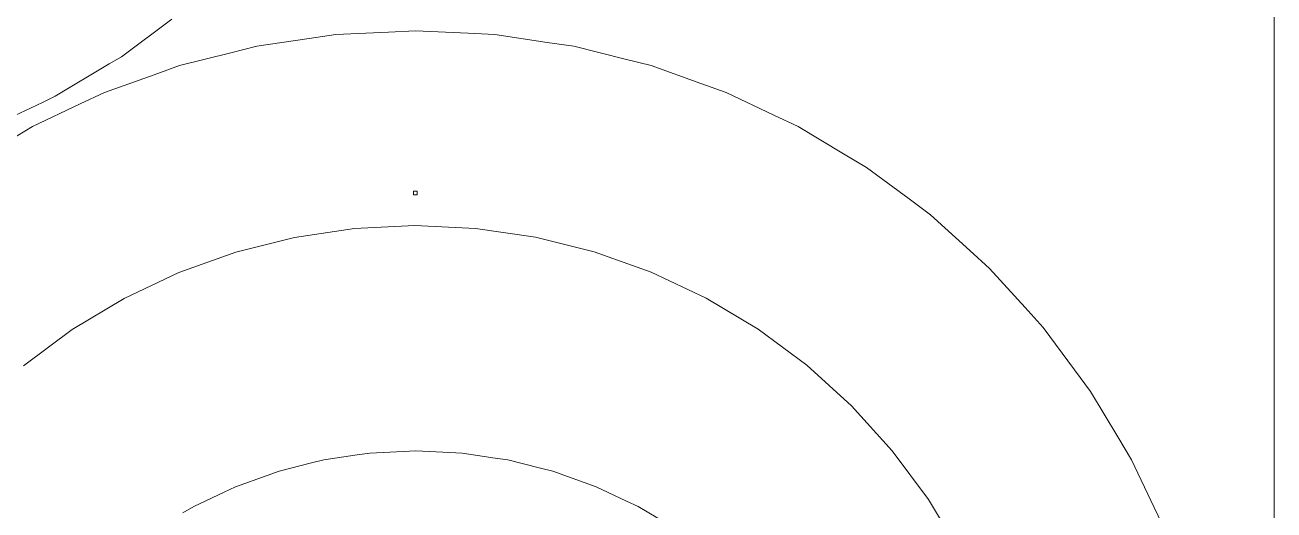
# Model space of a CAD drawing. Header units: centimetres. Extents: x -214 to 137, y -175 to 4.
# Drawn here: x 117.16 to 136.71, y -137.14 to -129.54 of the extents above; entities that cross this region are included whole.
import ezdxf

# ---------------------------------------------------------------- set-up
doc = ezdxf.new("R2010")
doc.units = ezdxf.units.CM
doc.header["$MEASUREMENT"] = 0
doc.layers.add('layer 1', color=7, linetype='Continuous')

msp = doc.modelspace()

# ---------------------------------------------------------------- linework, layer by layer
at = {"layer": 'layer 1', "color": 5, "lineweight": 9}
for points in [[(136.71429, -175.16373), (136.71429, -175.16373), (136.71429, -75.16373), (136.71429, -75.16373)], [(118.66625, -130.04178), (118.66625, -130.04178), (119.45741, -129.45502), (119.45741, -129.45502)], [(122.84887, -129.65508), (122.84887, -129.65508), (122.02257, -129.69567), (122.02257, -129.69567)], [(123.26908, -129.63444), (123.26908, -129.63444), (122.84887, -129.65508), (122.84887, -129.65508)], [(124.09544, -129.67504), (124.09544, -129.67504), (123.26908, -129.63444), (123.26908, -129.63444)], [(121.6064, -129.75741), (121.6064, -129.75741), (120.78806, -129.8788), (120.78806, -129.8788)], [(122.02257, -129.69567), (122.02257, -129.69567), (121.6064, -129.75741), (121.6064, -129.75741)], [(124.51568, -129.69568), (124.51568, -129.69568), (124.09544, -129.67504), (124.09544, -129.67504)], [(125.33402, -129.81708), (125.33402, -129.81708), (124.51568, -129.69568), (124.51568, -129.69568)], [(125.75018, -129.87882), (125.75018, -129.87882), (125.33402, -129.81708), (125.33402, -129.81708)], [(118.47571, -130.15599), (118.47571, -130.15599), (118.66625, -130.04178), (118.66625, -130.04178)], [(120.37995, -129.98103), (120.37995, -129.98103), (119.57744, -130.18204), (119.57744, -130.18204)], [(120.78806, -129.8788), (120.78806, -129.8788), (120.37995, -129.98103), (120.37995, -129.98103)], [(126.55269, -130.07984), (126.55269, -130.07984), (125.75018, -129.87882), (125.75018, -129.87882)], [(117.63084, -130.66237), (117.63084, -130.66237), (118.47571, -130.15599), (118.47571, -130.15599)], [(119.57744, -130.18204), (119.57744, -130.18204), (119.18132, -130.32378), (119.18132, -130.32378)], [(126.96079, -130.18207), (126.96079, -130.18207), (126.55269, -130.07984), (126.55269, -130.07984)], [(127.73973, -130.46078), (127.73973, -130.46078), (126.96079, -130.18207), (126.96079, -130.18207)], [(119.18132, -130.32378), (119.18132, -130.32378), (118.40238, -130.60249), (118.40238, -130.60249)], [(118.40238, -130.60249), (118.40238, -130.60249), (118.02206, -130.78237), (118.02206, -130.78237)], [(128.13585, -130.60252), (128.13585, -130.60252), (127.73973, -130.46078), (127.73973, -130.46078)], [(128.88371, -130.95624), (128.88371, -130.95624), (128.13585, -130.60252), (128.13585, -130.60252)], [(116.53959, -131.17849), (116.53959, -131.17849), (117.43002, -130.75735), (117.43002, -130.75735)], [(118.02206, -130.78237), (118.02206, -130.78237), (117.27419, -131.13608), (117.27419, -131.13608)], [(117.43002, -130.75735), (117.43002, -130.75735), (117.63084, -130.66237), (117.63084, -130.66237)], [(129.26404, -131.13612), (129.26404, -131.13612), (128.88371, -130.95624), (128.88371, -130.95624)], [(117.27419, -131.13608), (117.27419, -131.13608), (116.91333, -131.35237), (116.91333, -131.35237)], [(129.97363, -131.56144), (129.97363, -131.56144), (129.26404, -131.13612), (129.26404, -131.13612)], [(130.33449, -131.77773), (130.33449, -131.77773), (129.97363, -131.56144), (129.97363, -131.56144)], [(130.99898, -132.27055), (130.99898, -132.27055), (130.33449, -131.77773), (130.33449, -131.77773)], [(123.29766, -132.14933), (123.29766, -132.14933), (123.24051, -132.14933), (123.24051, -132.14933)], [(123.24051, -132.14933), (123.24051, -132.14933), (123.24051, -132.20648), (123.24051, -132.20648)], [(123.24051, -132.20648), (123.24051, -132.20648), (123.29766, -132.20648), (123.29766, -132.20648)], [(123.29766, -132.20648), (123.29766, -132.20648), (123.29766, -132.14933), (123.29766, -132.14933)], [(131.3369, -132.52117), (131.3369, -132.52117), (130.99898, -132.27055), (130.99898, -132.27055)], [(131.94988, -133.07676), (131.94988, -133.07676), (131.3369, -132.52117), (131.3369, -132.52117)], [(121.37762, -132.87214), (121.37762, -132.87214), (122.3159, -132.73238), (122.3159, -132.73238)], [(122.3159, -132.73238), (122.3159, -132.73238), (123.26335, -132.68527), (123.26335, -132.68527)], [(123.26335, -132.68527), (123.26335, -132.68527), (124.21092, -132.73127), (124.21092, -132.73127)], [(124.21092, -132.73127), (124.21092, -132.73127), (125.14936, -132.86991), (125.14936, -132.86991)], [(120.45756, -133.10317), (120.45756, -133.10317), (121.37762, -132.87214), (121.37762, -132.87214)], [(125.14936, -132.86991), (125.14936, -132.86991), (126.06968, -133.09986), (126.06968, -133.09986)], [(119.56459, -133.42329), (119.56459, -133.42329), (120.45756, -133.10317), (120.45756, -133.10317)], [(126.06968, -133.09986), (126.06968, -133.09986), (126.96303, -133.41892), (126.96303, -133.41892)], [(132.26161, -133.3593), (132.26161, -133.3593), (131.94988, -133.07676), (131.94988, -133.07676)], [(132.81719, -133.97229), (132.81719, -133.97229), (132.26161, -133.3593), (132.26161, -133.3593)], [(118.70729, -133.82938), (118.70729, -133.82938), (119.56459, -133.42329), (119.56459, -133.42329)], [(126.96303, -133.41892), (126.96303, -133.41892), (127.82081, -133.824), (127.82081, -133.824)], [(117.89392, -134.31755), (117.89392, -134.31755), (118.70729, -133.82938), (118.70729, -133.82938)], [(127.82081, -133.824), (127.82081, -133.824), (128.63475, -134.31121), (128.63475, -134.31121)], [(133.09972, -134.28402), (133.09972, -134.28402), (132.81719, -133.97229), (132.81719, -133.97229)], [(117.13231, -134.8831), (117.13231, -134.8831), (117.89392, -134.31755), (117.89392, -134.31755)], [(128.63475, -134.31121), (128.63475, -134.31121), (129.39703, -134.87585), (129.39703, -134.87585)], [(133.59254, -134.94852), (133.59254, -134.94852), (133.09972, -134.28402), (133.09972, -134.28402)], [(129.39703, -134.87585), (129.39703, -134.87585), (130.10029, -135.5125), (130.10029, -135.5125)], [(133.84316, -135.28644), (133.84316, -135.28644), (133.59254, -134.94852), (133.59254, -134.94852)], [(134.26847, -135.99603), (134.26847, -135.99603), (133.84316, -135.28644), (133.84316, -135.28644)], [(130.10029, -135.5125), (130.10029, -135.5125), (130.73776, -136.215), (130.73776, -136.215)], [(134.48476, -136.35689), (134.48476, -136.35689), (134.26847, -135.99603), (134.26847, -135.99603)], [(122.35784, -136.28134), (122.35784, -136.28134), (121.83873, -136.35834), (121.83873, -136.35834)], [(122.55501, -136.25209), (122.55501, -136.25209), (122.35784, -136.28134), (122.35784, -136.28134)], [(123.07916, -136.22634), (123.07916, -136.22634), (122.55501, -136.25209), (122.55501, -136.25209)], [(123.27824, -136.21656), (123.27824, -136.21656), (123.07916, -136.22634), (123.07916, -136.22634)], [(123.80243, -136.24231), (123.80243, -136.24231), (123.27824, -136.21656), (123.27824, -136.21656)], [(124.00153, -136.25209), (124.00153, -136.25209), (123.80243, -136.24231), (123.80243, -136.24231)], [(124.52064, -136.3291), (124.52064, -136.3291), (124.00153, -136.25209), (124.00153, -136.25209)], [(130.73776, -136.215), (130.73776, -136.215), (131.30329, -136.97661), (131.30329, -136.97661)], [(121.64538, -136.40677), (121.64538, -136.40677), (121.13632, -136.53428), (121.13632, -136.53428)], [(121.83873, -136.35834), (121.83873, -136.35834), (121.64538, -136.40677), (121.64538, -136.40677)], [(124.7178, -136.35835), (124.7178, -136.35835), (124.52064, -136.3291), (124.52064, -136.3291)], [(125.22685, -136.48587), (125.22685, -136.48587), (124.7178, -136.35835), (124.7178, -136.35835)], [(125.4202, -136.5343), (125.4202, -136.5343), (125.22685, -136.48587), (125.22685, -136.48587)], [(134.83847, -137.10477), (134.83847, -137.10477), (134.48476, -136.35689), (134.48476, -136.35689)], [(120.94866, -136.60143), (120.94866, -136.60143), (120.45454, -136.77823), (120.45454, -136.77823)], [(121.13632, -136.53428), (121.13632, -136.53428), (120.94866, -136.60143), (120.94866, -136.60143)], [(125.91431, -136.71109), (125.91431, -136.71109), (125.4202, -136.5343), (125.4202, -136.5343)], [(120.27436, -136.86345), (120.27436, -136.86345), (119.79996, -137.08782), (119.79996, -137.08782)], [(120.45454, -136.77823), (120.45454, -136.77823), (120.27436, -136.86345), (120.27436, -136.86345)], [(126.10198, -136.77824), (126.10198, -136.77824), (125.91431, -136.71109), (125.91431, -136.71109)], [(126.57638, -137.00262), (126.57638, -137.00262), (126.10198, -136.77824), (126.10198, -136.77824)], [(119.79996, -137.08782), (119.79996, -137.08782), (119.629, -137.1903), (119.629, -137.1903)], [(126.75656, -137.08784), (126.75656, -137.08784), (126.57638, -137.00262), (126.57638, -137.00262)], [(127.20668, -137.35764), (127.20668, -137.35764), (126.75656, -137.08784), (126.75656, -137.08784)], [(131.30329, -136.97661), (131.30329, -136.97661), (131.79146, -137.78998), (131.79146, -137.78998)], [(135.01835, -137.48509), (135.01835, -137.48509), (134.83847, -137.10477), (134.83847, -137.10477)]]:
    msp.add_open_spline(points, degree=3, dxfattribs=at)

doc.saveas('drawing.dxf')
